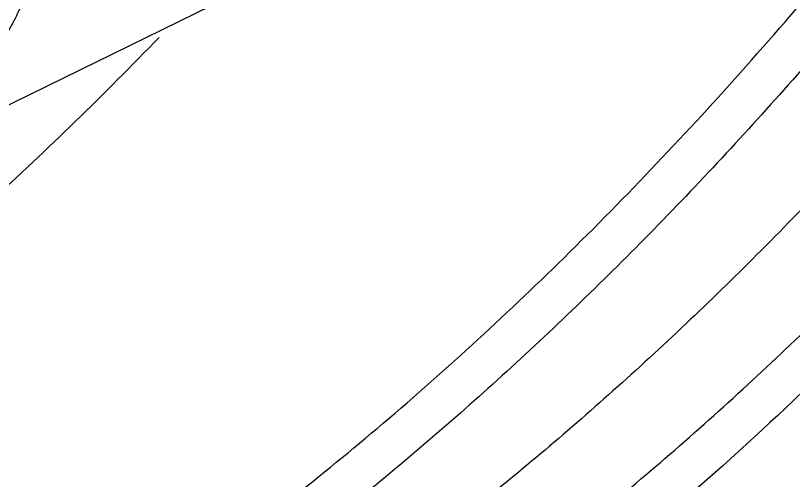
# Model space of a CAD drawing. Header units: inches. Extents: x 0 to 22, y 0 to 17.
# Drawn here: x 4.8448 to 5.0364, y 11.6037 to 11.7181 of the extents above; entities that cross this region are included whole.
import ezdxf

# ---------------------------------------------------------------- set-up
doc = ezdxf.new("R2010")
doc.units = ezdxf.units.IN
doc.header["$LTSCALE"] = 1.21
doc.header["$MEASUREMENT"] = 0
doc.layers.get('0').update_dxf_attribs({"linetype": 'CONTINUOUS'})

msp = doc.modelspace()

# ---------------------------------------------------------------- linework, layer by layer
at = {"color": 7}
msp.add_line((4.8997161355, 11.7238289423), (4.762981698, 11.6567294262), dxfattribs=at)
for points, knots in [([(5.2461638294, 12.0361463403), (5.2299795244, 11.9998516205), (5.203769891499999, 11.9466817874), (5.1648652774, 11.8787115492), (5.134322693000001, 11.8302440088), (5.1023508646, 11.7841473123), (5.0690870063, 11.7406231337), (5.0346788464, 11.6998615879), (4.9992744741, 11.6620428465), (4.9630303656, 11.6273310119), (4.9261016323, 11.5958806203), (4.8886507043, 11.5678275379), (4.8508366767, 11.5432987607), (4.8128252884, 11.5224003811), (4.7747760887, 11.5052308863), (4.7368603586, 11.4918669529), (4.7113470024, 11.485432718), (4.6987009082, 11.4829075958)], [0, 0, 0, 0, 0.1480571119, 0.2205406104, 0.2917227816, 0.3614238818, 0.4294780746, 0.4957388201, 0.5600787196, 0.6223958332, 0.6826135028, 0.7406878659999999, 0.7966077594, 0.8504032206000001, 0.9021453198, 0.9519546379, 1, 1, 1, 1]), ([(5.2461468264, 11.9710460986), (5.2290613902, 11.9368822967), (5.2016442472, 11.8870286858), (5.1613597908, 11.8237055602), (5.1300283414, 11.7789314464), (5.097460328, 11.7366663129), (5.0637936458, 11.6970920629), (5.0291743005, 11.6603792328), (4.9937500162, 11.6266869343), (4.9576727975, 11.5961604284), (4.9210963444, 11.568932219), (4.8841761562, 11.5451209628), (4.8470689856, 11.5248309121), (4.8099319636, 11.5081535265), (4.7729216629, 11.4951641393), (4.7362008435, 11.4859269854), (4.7116559831, 11.4822480838), (4.6995280268, 11.4810774334)], [0, 0, 0, 0, 0.1502285724, 0.2234311577, 0.295102248, 0.3650760013, 0.433204511, 0.4993611309000001, 0.5634432775, 0.6253758556, 0.6851152165000001, 0.7426525765, 0.7980191444, 0.8512891344, 0.9025852901000001, 0.9520802221, 1, 1, 1, 1]), ([(4.9662270361, 11.5779642614), (4.9793971025, 11.5878904256), (5.0055371627, 11.609052519), (5.0433303042, 11.643808647), (5.0802641664, 11.682008582), (5.116159719, 11.7234635574), (5.1508422518, 11.7679743909), (5.184146667799999, 11.8153231316), (5.2159075136, 11.8652806714), (5.2357819985, 11.8998657836), (5.2454345806, 11.9175293801)], [0, 0, 0, 0, 0.1117381458, 0.2276772911, 0.3476814416, 0.4715523192, 0.5990385541, 0.7298400325, 0.8636187156, 1, 1, 1, 1]), ([(5.210901992799999, 11.8405818437), (5.2022257045, 11.8267000529), (5.1845203638, 11.7995032494), (5.156694165299999, 11.7601548318), (5.1279165976, 11.722739327), (5.0982887801, 11.6873864263), (5.067903365199999, 11.6542071417), (5.0271187537, 11.6136146235), (4.9948102673, 11.5857953124), (4.9726407424, 11.5687974904)], [0, 0, 0, 0, 0.1351895858, 0.2679245327, 0.3978973436, 0.5248893938, 0.6487378261, 0.7692972265000001, 1, 1, 1, 1]), ([(4.696202847099999, 11.4911292441), (4.7122342688, 11.494539229), (4.7446510318, 11.5035999847), (4.79255464, 11.5230387915), (4.8404773316, 11.5484619358), (4.888079175, 11.5796821079), (4.9350440998, 11.6164681617), (4.9810507187, 11.6585688269), (5.0257721606, 11.705681731), (5.0540388029, 11.7396187074), (5.0678999499, 11.7573077864)], [0, 0, 0, 0, 0.1055173222, 0.2160923836, 0.3322239159, 0.4542022777, 0.5821079464, 0.7158764136, 0.8553216372, 1, 1, 1, 1]), ([(5.3695802407, 11.7568327875), (5.3579178754, 11.7381733667), (5.334018067300001, 11.7018098989), (5.2960818039, 11.6497324815), (5.2566320623, 11.6009831366), (5.2158746412, 11.5558118952), (5.174010371700001, 11.5144409452), (5.1312455257, 11.4770789594), (5.0877940327, 11.4439134337), (5.043868038899999, 11.4151150292), (4.9996863988, 11.3908265262), (4.955462899, 11.3711801078), (4.9114178016, 11.3562768215), (4.8677675106, 11.3462063676), (4.8247337094, 11.3410296529), (4.7825363111, 11.3407883805), (4.741408405400001, 11.3454951217), (4.714787844, 11.3519351827), (4.7018100991, 11.3559453841)], [0, 0, 0, 0, 0.0792044665, 0.1565627051, 0.2318264209, 0.3048334079, 0.3754486744, 0.4435600475, 0.5091008575, 0.572052087, 0.6324487168, 0.6903820928, 0.7460117457, 0.7995652134000001, 0.8513426976, 0.901713353, 0.9511070191, 1, 1, 1, 1]), ([(4.8540575596, 11.754915307), (4.8540575596, 11.7531074885), (4.8539096943, 11.7494316811), (4.8530684707, 11.7419710561), (4.8510141823, 11.7326209267), (4.8477450713, 11.7235997284), (4.8444518312, 11.7167721064), (4.8425990606, 11.7135319267), (4.8416253603, 11.7119720299)], [0, 0, 0, 0, 0.1198938796, 0.2436918708, 0.4975895391, 0.7527314335999999, 0.8780480979999999, 1, 1, 1, 1]), ([(4.8801772956, 11.7127113253), (4.8666728772, 11.6987296533), (4.839341258999999, 11.6721137518), (4.7966241575, 11.6357988896), (4.753225749599999, 11.6040691527), (4.7233432818, 11.5856944466), (4.7083668502, 11.5773834559)], [0, 0, 0, 0, 0.2657361688, 0.5211069742000001, 0.7658510678, 1, 1, 1, 1])]:
    msp.add_open_spline(points, degree=3, knots=knots, dxfattribs=at)

doc.saveas('drawing.dxf')
